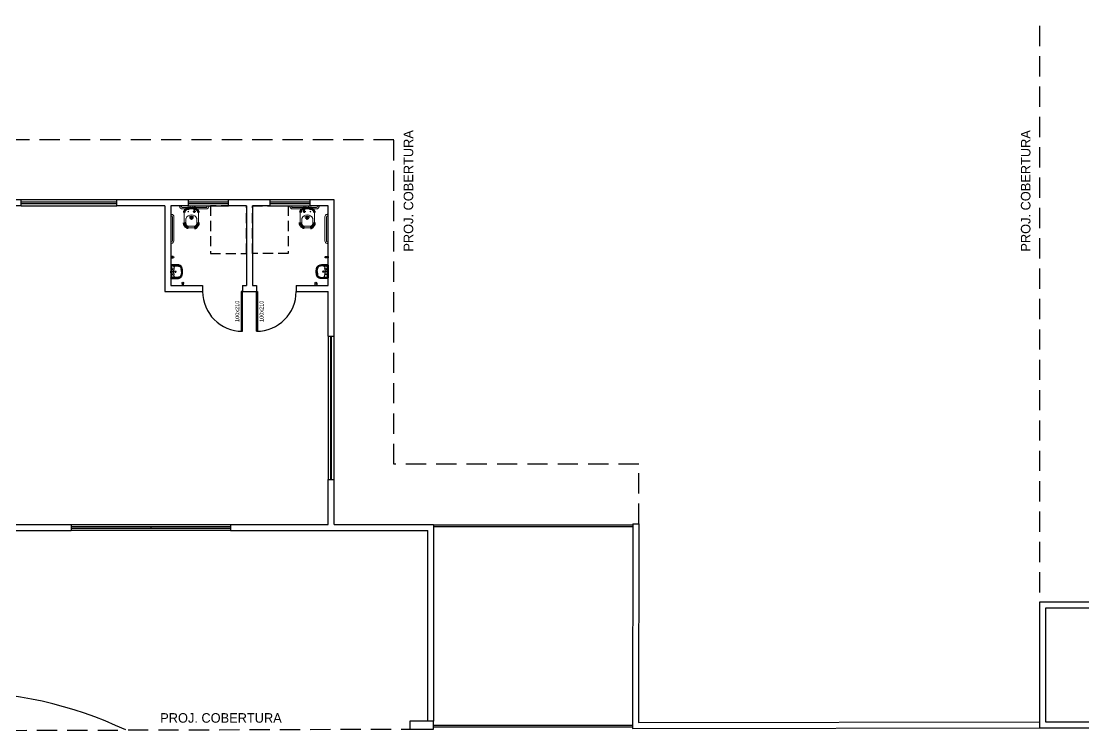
# Model space of a CAD drawing. Header units: centimetres. Extents: x 45464 to 685867, y 12828 to 16690.
# Drawn here: x 674030 to 676697, y 13702 to 15486 of the extents above; entities that cross this region are included whole.
import ezdxf
from ezdxf.enums import TextEntityAlignment as Align

# ---------------------------------------------------------------- set-up
doc = ezdxf.new("R2010")
doc.units = ezdxf.units.CM
doc.header["$LTSCALE"] = 4
doc.linetypes.add('DASHED2', pattern=[9.525, 6.35, -3.175])
doc.linetypes.add('HIDDENX2', pattern=[19.05, 12.7, -6.35])
for name, color, linetype in [('0.1', 1, 'Continuous'), ('0.2', 2, 'Continuous'), ('0.6', 6, 'Continuous'), ('02-CONT', 2, 'Continuous'), ('08', 8, 'Continuous'), ('C-TEXTO-02', 2, 'Continuous'), ('PDF1_PH - Metal', 253, 'Continuous'), ('PROJEÇÕES', 1, 'DASHED2')]:
    doc.layers.add(name, color=color, linetype=linetype)
doc.styles.add('2mm 1-50', font='arial.ttf', dxfattribs={"height": 0.1})
doc.styles.add('Símbolos', font='ERASLGHT.TTF')

# ---------------------------------------------------------------- blocks, each defined once
blk = doc.blocks.new('1_00e-flat-61-flat-1')
at = {"color": 1}
blk.add_arc((-28.4, 52.3), 100, 270, 0, dxfattribs=at)
at = {"layer": '02-CONT'}
blk.add_lwpolyline([(-28.4, 52.3), (-25.4, 52.3), (-25.4, -47.7), (-28.4, -47.7)], close=True, dxfattribs=at)
blk = doc.blocks.new('1_00e-flat-60-flat-1')
at = {"color": 1}
blk.add_arc((28.4, 52.3), 100, 180, 270, dxfattribs=at)
at = {"layer": '02-CONT'}
blk.add_lwpolyline([(28.4, 52.3), (25.4, 52.3), (25.4, -47.7), (28.4, -47.7)], close=True, dxfattribs=at)
blk = doc.blocks.new('Barra 3-flat-37-flat-1')
at = {"layer": 'PDF1_PH - Metal', "lineweight": 9}
for points in [[(-25386.6, 19064.8), (-25386.6, 19071.5), (-25385.8, 19071.5), (-25385.8, 19064.8)], [(-25386.6, 18995.8), (-25386.6, 19002.6), (-25385.8, 19002.6), (-25385.8, 18995.8)]]:
    blk.add_lwpolyline(points, close=True, dxfattribs=at)
for points in [[(-25384.5, 19070.3), (-25385.8, 19070.3)], [(-25384.5, 19066), (-25385.8, 19066)], [(-25382.4, 19003.4), (-25382.4, 19064.4)], [(-25378.6, 19003.4), (-25378.6, 19064.4)], [(-25384.5, 19001.3), (-25385.8, 19001.3)], [(-25384.5, 18997.1), (-25385.8, 18997.1)]]:
    blk.add_lwpolyline(points, dxfattribs=at)
for centre, radius, start, end in [((-25384.7, 19064.1), 6.14, 0.0361, 87.9477), ((-25384.6, 19063.8), 2.26, 14.5016, 88.1815), ((-25385.6, 19004), 6.99, 278.6936, 357.1299), ((-25384.7, 19003.6), 2.27, 273.7735, 356.2236)]:
    blk.add_arc(centre, radius, start, end, dxfattribs=at)
blk = doc.blocks.new('Barra 3-flat-36-flat-1')
at = {"layer": 'PDF1_PH - Metal', "lineweight": 9}
for points in [[(18995.8, 25386.6), (19002.6, 25386.6), (19002.6, 25385.8), (18995.8, 25385.8)], [(19064.8, 25386.6), (19071.5, 25386.6), (19071.5, 25385.8), (19064.8, 25385.8)]]:
    blk.add_lwpolyline(points, close=True, dxfattribs=at)
for points in [[(18997.1, 25384.5), (18997.1, 25385.8)], [(19001.3, 25384.5), (19001.3, 25385.8)], [(19066, 25384.5), (19066, 25385.8)], [(19070.3, 25384.5), (19070.3, 25385.8)], [(19003.4, 25382.4), (19064.4, 25382.4)], [(19003.4, 25378.6), (19064.4, 25378.6)]]:
    blk.add_lwpolyline(points, dxfattribs=at)
for centre, radius, start, end in [((19004, 25385.6), 6.99, 188.6936, 267.1299), ((19003.6, 25384.7), 2.27, 183.7735, 266.2236), ((19064.1, 25384.7), 6.14, 270.0361, 357.9477), ((19063.8, 25384.6), 2.26, 284.5016, 358.1815)]:
    blk.add_arc(centre, radius, start, end, dxfattribs=at)
blk = doc.blocks.new('bacia sanit-flat-29-flat-1')
at = {"layer": 'PDF1_PH - Metal', "lineweight": 9}
for points in [[(-24435.7, -16643.3), (-24435.7, -16638.2)], [(-24428.9, -16643.3), (-24428.9, -16638.2)], [(-24450.5, -16655.1), (-24450.5, -16680.1)], [(-24425.3, -16643.3), (-24425.6, -16643.3), (-24439.1, -16643.3), (-24439.9, -16643.3)], [(-24426.8, -16644.5), (-24426.8, -16644.5), (-24426.8, -16645), (-24426.8, -16645.4), (-24426.8, -16645.8), (-24432.3, -16645.8), (-24437.8, -16645.8), (-24437.8, -16645.4), (-24437.8, -16645), (-24437.8, -16644.5)], [(-24437.4, -16644.1), (-24437, -16644.1), (-24436.6, -16644.1), (-24428.1, -16644.1), (-24427.7, -16644.1), (-24427.2, -16644.1)], [(-24429.8, -16665.7), (-24429.8, -16665.3), (-24429.8, -16664.8), (-24430.2, -16664.8), (-24430.6, -16664.8), (-24431.1, -16664.8), (-24431.5, -16664.8), (-24431.9, -16664.8), (-24432.3, -16664.8), (-24432.7, -16664.8), (-24433.2, -16664.8), (-24433.6, -16664.8), (-24434, -16664.8), (-24434.4, -16664.8), (-24434.9, -16664.8), (-24434.9, -16665.3), (-24434.9, -16665.3)], [(-24414.1, -16680.1), (-24414.1, -16655.1)], [(-24445.9, -16670.3), (-24445.9, -16670.8), (-24445.9, -16671.2), (-24445.9, -16671.6), (-24445.9, -16672), (-24445.9, -16680.5), (-24445.9, -16680.9), (-24445.9, -16681.3), (-24445.9, -16681.8), (-24445.9, -16682.2), (-24445.9, -16682.6)], [(-24442.5, -16693.7), (-24442.5, -16688.6)], [(-24440.4, -16689.4), (-24440.4, -16693.6), (-24440.4, -16694)], [(-24440.4, -16689.4), (-24439.9, -16689.4), (-24439.5, -16689.4), (-24439.1, -16689.4), (-24438.7, -16689.4), (-24438.2, -16689.4), (-24437.8, -16689.4), (-24437.4, -16689.4), (-24437, -16689.4), (-24436.6, -16689.4), (-24436.1, -16689.4), (-24435.7, -16689.4)], [(-24435.7, -16689.4), (-24435.3, -16689.4), (-24434.9, -16689.4), (-24434.4, -16689.4), (-24434, -16689.4), (-24433.6, -16689.4), (-24433.2, -16689.4), (-24432.7, -16689.4), (-24432.3, -16689.4), (-24431.9, -16689.4), (-24431.5, -16689.4), (-24431.1, -16689.4), (-24430.6, -16689.4), (-24430.2, -16689.4), (-24429.4, -16689.4)], [(-24429.4, -16689.4), (-24428.9, -16689.4), (-24428.5, -16689.4), (-24428.1, -16689.4), (-24427.7, -16689.4), (-24427.2, -16689.4), (-24426.8, -16689.4), (-24426.4, -16689.4), (-24426, -16689.4), (-24425.6, -16689.4), (-24425.1, -16689.4), (-24424.7, -16689.4), (-24424.3, -16689.4)], [(-24424.3, -16689.4), (-24424.3, -16693.6), (-24424.3, -16694)], [(-24424.3, -16689.4), (-24424.3, -16693.6), (-24424.3, -16694)], [(-24422.2, -16693.7), (-24422.2, -16688.6)], [(-24418.8, -16682.6), (-24418.8, -16682.2), (-24418.8, -16681.8), (-24418.8, -16681.3), (-24418.8, -16680.5), (-24418.8, -16672), (-24418.8, -16671.6), (-24418.8, -16671.2), (-24418.8, -16670.8), (-24418.8, -16670.3)], [(-24440.4, -16694), (-24439.9, -16694), (-24439.5, -16694), (-24439.1, -16694), (-24438.7, -16694), (-24438.2, -16694), (-24437.8, -16694), (-24437.4, -16694), (-24437, -16694), (-24436.6, -16694), (-24436.1, -16694), (-24435.7, -16694), (-24435.3, -16694), (-24434.9, -16694), (-24434.4, -16694), (-24434, -16694), (-24433.6, -16694), (-24433.2, -16694), (-24432.7, -16694), (-24432.3, -16694), (-24431.9, -16694), (-24431.5, -16694), (-24431.1, -16694), (-24430.6, -16694), (-24430.2, -16694), (-24429.8, -16694), (-24429.4, -16694), (-24428.9, -16694), (-24428.5, -16694), (-24428.1, -16694), (-24427.7, -16694), (-24427.2, -16694), (-24426.8, -16694), (-24426.4, -16694), (-24426, -16694), (-24425.6, -16694), (-24425.1, -16694), (-24424.7, -16694), (-24424.3, -16694)]]:
    blk.add_lwpolyline(points, dxfattribs=at)
at = {"layer": 'PDF1_PH - Metal', "lineweight": 211}
for points in [[(-24440.4, -16694, -0.086524), (-24443.1, -16693.5, -0.264906), (-24450.5, -16680.1)], [(-24424.3, -16694, 0.086524), (-24421.5, -16693.5, 0.264906), (-24414.1, -16680.1)]]:
    blk.add_lwpolyline(points, format="xyb", dxfattribs=at)
blk.add_lwpolyline([(-24432.3, -16670.3), (-24432.3, -16670.3), (-24432.3, -16670.3)], dxfattribs=at)
at = {"layer": 'PDF1_PH - Metal', "lineweight": 9}
blk.add_circle((-24440.2, -16652.8), 0.635, dxfattribs=at)
at = {"layer": 'PDF1_PH - Metal', "lineweight": 211}
blk.add_circle((-24424.9, -16652.8), 0.635, dxfattribs=at)
for centre, radius, start, end in [((-24441.7, -16655.4), 8.83, 112.1944, 179.6783), ((-24436.5, -16672), 26.2, 92.9027, 108.9861), ((-24439.1, -16646.3), 3.16, 105.3968, 181.8339), ((-25678.1, -16666.6), 1243.2, 359.9347, 0.0653), ((-23393.8, -16666.6), 1036, 179.9217, 180.0783), ((-24429, -16673.4), 27.6, 71.1987, 85.573), ((-24425.4, -16646.3), 3.02, 355.7407, 92.7074), ((-24424.4, -16656.6), 10.3, 8.1951, 65.373), ((-24432.3, -16667.8), 2.55, 185.8679, 354.1321)]:
    blk.add_arc(centre, radius, start, end, dxfattribs=at)
at = {"layer": 'PDF1_PH - Metal', "lineweight": 9}
for centre, radius, start, end in [((-24432.3, -16675.5), 14.5, 20.9822, 159.0178), ((-24437.4, -16644.5), 0.423, 90, 180), ((-24427.2, -16644.5), 0.423, 360, 90), ((-24439, -16682.7), 6.82, 179.3561, 258.828), ((-24425.6, -16682.7), 6.82, 281.172, 0.6439)]:
    blk.add_arc(centre, radius, start, end, dxfattribs=at)
blk = doc.blocks.new('L.51_P-flat-31-flat-1')
at = {"layer": '08'}
for p, q in [((0, 16), (0, 15.9)), ((0, 15.9), (0, -15.9)), ((0.6, 16.6), (0.6, 16.6)), ((0.7, 16.6), (0.6, 16.6)), ((1.8, 10.3), (1.8, 10.3)), ((2.3, 16.8), (2.3, 16.8)), ((6.1, 14.4), (4.1, 14.3)), ((6.1, 14.4), (4.1, 14.3)), ((6.1, 14.4), (6.1, 14.4)), ((8.9, 12.1), (8.2, 9)), ((11, 14.6), (10.2, 14.6)), ((11.9, 14.6), (12.2, 14.6)), ((16.6, 17.2), (16.6, 17.2)), ((21.1, 13.8), (21.1, 13.8)), ((0, -16), (0, -15.9)), ((0.6, -16.6), (0.6, -16.6)), ((0.6, -16.6), (0.7, -16.6)), ((0.8, 0), (0.8, 0)), ((1.8, -10.3), (1.8, -10.3)), ((2.3, -16.8), (2.3, -16.8)), ((6.1, -14.4), (4.1, -14.3)), ((6.1, -14.4), (4.1, -14.3)), ((6.1, -14.4), (6.1, -14.4)), ((8.9, -12.1), (8.2, -9)), ((11, -14.6), (10.2, -14.6)), ((11.9, -14.6), (12.2, -14.6)), ((16.6, -17.2), (16.6, -17.2)), ((21.1, -13.8), (21.1, -13.8))]:
    blk.add_line(p, q, dxfattribs=at)
for points in [[(0.6, 16.6), (0.6, 16.6, 0.380301), (0, 16)], [(2.3, 16.8), (2.3, 16.8, 0.007612), (0.7, 16.6)], [(2.3, 12.9), (2.3, 12.9, 0.047394), (0.8, 2.2)], [(0.8, 0), (0.8, 0, -0.05776), (2.3, 12.9)], [(0.8, 2.2), (0.8, 2.2, 0.010006), (0.8, 0)], [(0.8, 0), (0.8, 0, 0.05776), (2.3, -12.9)], [(2.3, 16.8, -0.006011), (4.1, 16.9, -0.005348), (6.8, 17.1, -0.004521), (12.1, 17.2, -0.006524), (14.4, 17.3, -0.013546), (16.6, 17.2)], [(16.6, 17.2, 0.014577), (14.4, 17.3, 0.005049), (13, 17.3, 0.003057), (11.2, 17.2, 0.003579), (6.6, 17.1, 0.005839), (3.9, 16.9, 0.006773), (2.3, 16.8)], [(4.1, 14.3), (4.1, 14.3, 0.334834), (2.3, 12.9)], [(2.3, 12.9), (2.3, 12.9, -0.332966), (4.1, 14.3)], [(2.3, 12.9), (2.3, 12.9, -0.000374), (2.3, 12.9)], [(4.1, 14.3), (4.1, 14.3, 0.000631), (4.1, 14.3)], [(11, 14.6, -0.005207), (9.8, 14.6, 0.005375), (9.2, 14.6, 0.00664), (8.6, 14.6, 0.004375), (7.9, 14.6, 0.001156), (6.7, 14.5, -0.003092), (6.1, 14.4)], [(6.1, 14.4, 0.002091), (6.5, 14.5, 0.001464), (7.6, 14.5, -0.004115), (8.4, 14.6, -0.007251), (9.2, 14.6)], [(7.3, 2.9, 0.012649), (7.2, 0.9, 0.007226), (7.2, 0)], [(7.3, -2.9, -0.012649), (7.2, -0.9, -0.007226), (7.2, 0)], [(8.9, 12.1), (8.9, 12.1, -0.307483), (11.5, 14.5)], [(9.2, 14.6, -0.00474), (9.5, 14.6, -0.002257), (9.8, 14.6, 0.000797), (10.2, 14.6)], [(10.5, 0), (10.5, 0, -0.124906), (10.7, 0.7)], [(10.7, 0.8), (10.7, 0.8, -0.2534), (11.9, 1.4)], [(11.6, 14.6), (11.6, 14.6, 0.000884), (11, 14.6)], [(11.6, 14.6, -0.048484), (11.6, 14.6, -0.048279), (11.6, 14.6, -0.084885), (11.6, 14.6, -0.141909), (11.6, 14.5, -0.057696), (11.6, 14.5, -0.043541), (11.6, 14.5, -0.040045), (11.6, 14.5, -0.034229), (11.6, 14.5, -0.023292), (11.6, 14.5, -0.016532), (11.6, 14.5, -0.014864), (11.5, 14.5, -0.018599), (11.5, 14.5, -0.010502), (11.5, 14.5)], [(11.5, 14.5, -0.031436), (11.5, 14.6, -0.037384), (11.5, 14.6, -0.040471), (11.5, 14.6, -0.050709), (11.5, 14.6, -0.178998), (11.5, 14.6, -0.053532), (11.5, 14.6, -0.043329), (11.5, 14.6, -0.036196), (11.5, 14.6, -0.039167), (11.5, 14.6, 0.07472), (11.5, 14.6, -0.042333), (11.5, 14.6)], [(11.5, 14.6, -0.034945), (11.5, 14.6, -0.02698), (11.5, 14.6, -0.021593), (11.5, 14.6, -0.016954), (11.5, 14.6, -0.017111), (11.5, 14.6, -0.016189), (11.5, 14.6, -0.01233), (11.6, 14.6, -0.012048), (11.6, 14.6)], [(11.5, 14.5, -0.009681), (11.5, 14.5, -0.009978), (11.5, 14.5, -0.026851), (11.5, 14.5, -0.027297), (11.5, 14.5, -0.027498), (11.5, 14.5, -0.032168), (11.5, 14.5, -0.049163), (11.5, 14.5, -0.186923), (11.5, 14.5, -0.107041), (11.5, 14.5, -0.038487), (11.5, 14.5, -0.012498), (11.5, 14.5, 0.025241), (11.5, 14.5, 0.046032), (11.5, 14.5)], [(11.7, 14.6), (11.7, 14.6, -0.021484), (11.6, 14.6)], [(11.6, 14.6, -0.032299), (11.6, 14.6, -0.039418), (11.6, 14.6, -0.046129), (11.6, 14.6, -0.058765), (11.6, 14.6, -0.15242), (11.6, 14.6, -0.058959), (11.6, 14.6, -0.046419), (11.6, 14.6, 0.005047), (11.6, 14.6, 0.034816), (11.6, 14.6, 0.004251), (11.6, 14.6, -0.041022), (11.6, 14.6)], [(11.6, 14.6, -0.041118), (11.6, 14.6, -0.033041), (11.6, 14.6, -0.026349), (11.6, 14.6, -0.020575), (11.6, 14.6, -0.016329), (11.6, 14.6, -0.013256), (11.6, 14.6, -0.016526), (11.6, 14.6, -0.01256), (11.6, 14.6, -0.007787), (11.7, 14.6)], [(12.1, 1.4), (12.1, 1.4, -0.381509), (13.4, 0)], [(12.1, -1.4), (12.1, -1.4, 0.381509), (13.4, 0)], [(12.2, 14.6, -0.002269), (13.8, 14.7, -0.004998), (15, 14.6, -0.007991), (16.2, 14.6, -0.025422), (18.6, 14.4)], [(19.8, 16.8, 0.02367), (17.6, 17.1, 0.009145), (16.6, 17.2)], [(18.6, 14.4, -0.020568), (20, 14.1, -0.019806), (21.1, 13.8)], [(29.5, 4, 0.007611), (29.3, 5.6, 0.01342), (29.1, 7.2, 0.036993), (28.4, 9.9, 0.053243), (27.3, 12.2, 0.127567), (24.2, 15.2, 0.05263), (21.9, 16.3, 0.024865), (20.3, 16.7, 0.007061), (19.8, 16.8)], [(21.1, 13.8, -0.030827), (22.2, 13.4, -0.09604), (24.4, 11.8, -0.063195), (25.3, 10.4, -0.034611), (25.9, 9.3, -0.022848), (26.2, 8.3)], [(26.9, 4.1, 0.00807), (26.7, 5.4, 0.011919), (26.5, 6.7, 0.013199), (26.3, 7.8, 0.008071), (26.2, 8.3)], [(27, 3.2), (27, 3.2, 0.005718), (26.9, 4.1)], [(27.1, 0), (27.1, 0, 0.019657), (27, 3.2)], [(27.1, 0), (27.1, 0, -0.019657), (27, -3.2)], [(29.7, 0), (29.7, 0, 0.024234), (29.5, 4)], [(0, -16), (0, -16, 0.380329), (0.6, -16.6)], [(0.7, -16.6), (0.7, -16.6, 0.007418), (2.3, -16.8)], [(0.8, -2.2), (0.8, -2.2, -0.010006), (0.8, 0)], [(2.3, -12.9), (2.3, -12.9, -0.047394), (0.8, -2.2)], [(4.1, -14.3), (4.1, -14.3, -0.334834), (2.3, -12.9)], [(2.3, -12.9), (2.3, -12.9, 0.000374), (2.3, -12.9)], [(2.3, -12.9), (2.3, -12.9, 0.332962), (4.1, -14.3)], [(2.3, -16.8, 0.006011), (4.1, -16.9, 0.005348), (6.8, -17.1, 0.004521), (12.1, -17.2, 0.006524), (14.4, -17.3, 0.013546), (16.6, -17.2)], [(2.3, -16.8, 0.00678), (3.9, -16.9, 0.004564), (5.7, -17, 0.002524), (7.5, -17.1, 0.004352), (12.1, -17.2, 0.006501), (14.4, -17.3, 0.013543), (16.6, -17.2)], [(4.1, -14.3), (4.1, -14.3, -0.000631), (4.1, -14.3)], [(11, -14.6, 0.005207), (9.8, -14.6, -0.005375), (9.2, -14.6, -0.00664), (8.6, -14.6, -0.004375), (7.9, -14.6, -0.001156), (6.7, -14.5, 0.003092), (6.1, -14.4)], [(6.1, -14.4, -0.002091), (6.5, -14.5, -0.001464), (7.6, -14.5, 0.004115), (8.4, -14.6, 0.007251), (9.2, -14.6)], [(8.9, -12.1), (8.9, -12.1, 0.307483), (11.5, -14.5)], [(9.2, -14.6, 0.00474), (9.5, -14.6, 0.002257), (9.8, -14.6, -0.000797), (10.2, -14.6)], [(10.5, 0), (10.5, 0, 0.124906), (10.7, -0.7)], [(10.7, -0.8), (10.7, -0.8, 0.2534), (11.9, -1.4)], [(11.6, -14.6), (11.6, -14.6, -0.000884), (11, -14.6)], [(11.6, -14.6, 0.048484), (11.6, -14.6, 0.048279), (11.6, -14.6, 0.084885), (11.6, -14.6, 0.141909), (11.6, -14.5, 0.057696), (11.6, -14.5, 0.043541), (11.6, -14.5, 0.040045), (11.6, -14.5, 0.034229), (11.6, -14.5, 0.023292), (11.6, -14.5, 0.016532), (11.6, -14.5, 0.014864), (11.5, -14.5, 0.018599), (11.5, -14.5, 0.010502), (11.5, -14.5)], [(11.7, -14.6), (11.7, -14.6, 0.021484), (11.6, -14.6)], [(11.6, -14.6, 0.041118), (11.6, -14.6, 0.033041), (11.6, -14.6, 0.026349), (11.6, -14.6, 0.020575), (11.6, -14.6, 0.016329), (11.6, -14.6, 0.013256), (11.6, -14.6, 0.016526), (11.6, -14.6, 0.01256), (11.6, -14.6, 0.007787), (11.7, -14.6)], [(11.6, -14.6, 0.032299), (11.6, -14.6, 0.039418), (11.6, -14.6, 0.046129), (11.6, -14.6, 0.058765), (11.6, -14.6, 0.15242), (11.6, -14.6, 0.058959), (11.6, -14.6, 0.046419), (11.6, -14.6, -0.005047), (11.6, -14.6, -0.034816), (11.6, -14.6, -0.004251), (11.6, -14.6, 0.041022), (11.6, -14.6)], [(18.6, -14.4, -0.025995), (16.2, -14.6, -0.0078), (15.4, -14.6, -0.006638), (12.2, -14.6)], [(16.6, -17.2, 0.021184), (18.8, -17, 0.011263), (19.8, -16.8)], [(21.1, -13.8, -0.022641), (19.9, -14.1, -0.018458), (18.6, -14.4)], [(19.8, -16.8, 0.041222), (22.4, -16.1, 0.064156), (24.9, -14.8, 0.11159), (27.5, -11.9, 0.047064), (28.4, -9.9, 0.01722), (28.7, -8.9, 0.01972), (29.1, -7.2, 0.013523), (29.3, -5.6, 0.009069), (29.5, -4)], [(21.1, -13.8, 0.030827), (22.2, -13.4, 0.09604), (24.4, -11.8, 0.063195), (25.3, -10.4, 0.034611), (25.9, -9.3, 0.022848), (26.2, -8.3)], [(26.9, -4.1, -0.00807), (26.7, -5.4, -0.011919), (26.5, -6.7, -0.013199), (26.3, -7.8, -0.008071), (26.2, -8.3)], [(27, -3.2), (27, -3.2, -0.005718), (26.9, -4.1)], [(29.5, -4), (29.5, -4, 0.024376), (29.7, 0)]]:
    blk.add_lwpolyline(points, format="xyb", dxfattribs=at)
at = {"layer": '08', "ltscale": 27.502596}
for centre in [(3.8, 6.4), (3.8, -6.4)]:
    blk.add_circle(centre, 1.22, dxfattribs=at)
at = {"layer": '08'}
for centre, radius, start, end in [((3.9, 0), 1.22, 0, 180), ((3.9, 0), 1.22, 180, 360), ((51.2, -0.7), 44, 167.345, 175.384), ((51.2, 0.7), 44, 184.616, 192.655)]:
    blk.add_arc(centre, radius, start, end, dxfattribs=at)
for centre, major_axis, ratio, start_param, end_param in [((11.9, 0), (0.03, -1.44), 0.991671, -2.157977, -2.111955), ((11.9, 0), (0.06, -1.44), 0.992169, -2.130367, -2.113744), ((11.5, 15.2), (0.347, 0.538), 0.98852, -2.558386, -2.421709), ((11.5, 15.2), (0.424, -0.48), 0.993745, -0.721267, -0.591454), ((12, 11.4), (0.71, -3.15), 0.999971, 2.93072, 3.008068), ((12, 0), (0.13, -1.46), 0.992499, 2.941317, 3.068984), ((11.9, 0), (0.03, 1.44), 0.991671, 2.111955, 2.157977), ((11.9, 0), (0.06, 1.44), 0.992169, 2.113744, 2.130367), ((12, -11.4), (0.71, 3.15), 0.999971, -3.008068, -2.93072), ((12, 0), (0.13, 1.46), 0.992499, -3.068984, -2.941317)]:
    blk.add_ellipse(centre, major_axis=major_axis, ratio=ratio, start_param=start_param, end_param=end_param, dxfattribs=at)
blk = doc.blocks.new('Barra 3-flat-35-flat-1')
at = {"layer": 'PDF1_PH - Metal', "lineweight": 9}
for points in [[(25384.5, 19070.3), (25385.8, 19070.3)], [(25384.5, 19066), (25385.8, 19066)], [(25378.6, 19003.4), (25378.6, 19064.4)], [(25382.4, 19003.4), (25382.4, 19064.4)], [(25384.5, 19001.3), (25385.8, 19001.3)], [(25384.5, 18997.1), (25385.8, 18997.1)]]:
    blk.add_lwpolyline(points, dxfattribs=at)
for points in [[(25386.6, 19064.8), (25386.6, 19071.5), (25385.8, 19071.5), (25385.8, 19064.8)], [(25386.6, 18995.8), (25386.6, 19002.6), (25385.8, 19002.6), (25385.8, 18995.8)]]:
    blk.add_lwpolyline(points, close=True, dxfattribs=at)
for centre, radius, start, end in [((25384.7, 19064.1), 6.14, 92.0523, 179.9639), ((25384.6, 19063.8), 2.26, 91.8185, 165.4984), ((25385.6, 19004), 6.99, 182.8701, 261.3064), ((25384.7, 19003.6), 2.27, 183.7764, 266.2265)]:
    blk.add_arc(centre, radius, start, end, dxfattribs=at)
blk = doc.blocks.new('Barra 3-flat-34-flat-1')
at = {"layer": 'PDF1_PH - Metal', "lineweight": 9}
for points in [[(-19064.8, 25386.6), (-19071.5, 25386.6), (-19071.5, 25385.8), (-19064.8, 25385.8)], [(-18995.8, 25386.6), (-19002.6, 25386.6), (-19002.6, 25385.8), (-18995.8, 25385.8)]]:
    blk.add_lwpolyline(points, close=True, dxfattribs=at)
for points in [[(-19070.3, 25384.5), (-19070.3, 25385.8)], [(-19066, 25384.5), (-19066, 25385.8)], [(-19001.3, 25384.5), (-19001.3, 25385.8)], [(-18997.1, 25384.5), (-18997.1, 25385.8)], [(-19003.4, 25382.4), (-19064.4, 25382.4)], [(-19003.4, 25378.6), (-19064.4, 25378.6)]]:
    blk.add_lwpolyline(points, dxfattribs=at)
for centre, radius, start, end in [((-19064.1, 25384.7), 6.14, 182.0523, 269.9639), ((-19063.8, 25384.6), 2.26, 181.8185, 255.4984), ((-19004, 25385.6), 6.99, 272.8701, 351.3064), ((-19003.6, 25384.7), 2.27, 273.7764, 356.2265)]:
    blk.add_arc(centre, radius, start, end, dxfattribs=at)
blk = doc.blocks.new('bacia sanit-flat-28-flat-1')
at = {"layer": 'PDF1_PH - Metal', "lineweight": 9}
for points in [[(24428.9, -16643.3), (24428.9, -16638.2)], [(24435.7, -16643.3), (24435.7, -16638.2)], [(24414.1, -16680.1), (24414.1, -16655.1)], [(24425.3, -16643.3), (24425.6, -16643.3), (24439.1, -16643.3), (24439.9, -16643.3)], [(24426.8, -16644.5), (24426.8, -16644.5), (24426.8, -16645), (24426.8, -16645.4), (24426.8, -16645.8), (24432.3, -16645.8), (24437.8, -16645.8), (24437.8, -16645.4), (24437.8, -16645), (24437.8, -16644.5)], [(24437.4, -16644.1), (24437, -16644.1), (24436.6, -16644.1), (24428.1, -16644.1), (24427.7, -16644.1), (24427.2, -16644.1)], [(24429.8, -16665.7), (24429.8, -16665.3), (24429.8, -16664.8), (24430.2, -16664.8), (24430.6, -16664.8), (24431.1, -16664.8), (24431.5, -16664.8), (24431.9, -16664.8), (24432.3, -16664.8), (24432.7, -16664.8), (24433.2, -16664.8), (24433.6, -16664.8), (24434, -16664.8), (24434.4, -16664.8), (24434.9, -16664.8), (24434.9, -16665.3), (24434.9, -16665.3)], [(24450.5, -16655.1), (24450.5, -16680.1)], [(24418.8, -16682.6), (24418.8, -16682.2), (24418.8, -16681.8), (24418.8, -16681.3), (24418.8, -16680.5), (24418.8, -16672), (24418.8, -16671.6), (24418.8, -16671.2), (24418.8, -16670.8), (24418.8, -16670.3)], [(24422.2, -16693.7), (24422.2, -16688.6)], [(24424.3, -16689.4), (24424.3, -16693.6), (24424.3, -16694)], [(24429.4, -16689.4), (24428.9, -16689.4), (24428.5, -16689.4), (24428.1, -16689.4), (24427.7, -16689.4), (24427.2, -16689.4), (24426.8, -16689.4), (24426.4, -16689.4), (24426, -16689.4), (24425.6, -16689.4), (24425.1, -16689.4), (24424.7, -16689.4), (24424.3, -16689.4)], [(24424.3, -16689.4), (24424.3, -16693.6), (24424.3, -16694)], [(24435.7, -16689.4), (24435.3, -16689.4), (24434.9, -16689.4), (24434.4, -16689.4), (24434, -16689.4), (24433.6, -16689.4), (24433.2, -16689.4), (24432.7, -16689.4), (24432.3, -16689.4), (24431.9, -16689.4), (24431.5, -16689.4), (24431.1, -16689.4), (24430.6, -16689.4), (24430.2, -16689.4), (24429.4, -16689.4)], [(24440.4, -16689.4), (24439.9, -16689.4), (24439.5, -16689.4), (24439.1, -16689.4), (24438.7, -16689.4), (24438.2, -16689.4), (24437.8, -16689.4), (24437.4, -16689.4), (24437, -16689.4), (24436.6, -16689.4), (24436.1, -16689.4), (24435.7, -16689.4)], [(24440.4, -16689.4), (24440.4, -16693.6), (24440.4, -16694)], [(24442.5, -16693.7), (24442.5, -16688.6)], [(24445.9, -16670.3), (24445.9, -16670.8), (24445.9, -16671.2), (24445.9, -16671.6), (24445.9, -16672), (24445.9, -16680.5), (24445.9, -16680.9), (24445.9, -16681.3), (24445.9, -16681.8), (24445.9, -16682.2), (24445.9, -16682.6)], [(24440.4, -16694), (24439.9, -16694), (24439.5, -16694), (24439.1, -16694), (24438.7, -16694), (24438.2, -16694), (24437.8, -16694), (24437.4, -16694), (24437, -16694), (24436.6, -16694), (24436.1, -16694), (24435.7, -16694), (24435.3, -16694), (24434.9, -16694), (24434.4, -16694), (24434, -16694), (24433.6, -16694), (24433.2, -16694), (24432.7, -16694), (24432.3, -16694), (24431.9, -16694), (24431.5, -16694), (24431.1, -16694), (24430.6, -16694), (24430.2, -16694), (24429.8, -16694), (24429.4, -16694), (24428.9, -16694), (24428.5, -16694), (24428.1, -16694), (24427.7, -16694), (24427.2, -16694), (24426.8, -16694), (24426.4, -16694), (24426, -16694), (24425.6, -16694), (24425.1, -16694), (24424.7, -16694), (24424.3, -16694)]]:
    blk.add_lwpolyline(points, dxfattribs=at)
at = {"layer": 'PDF1_PH - Metal', "lineweight": 211}
for points in [[(24424.3, -16694, -0.086524), (24421.5, -16693.5, -0.264906), (24414.1, -16680.1)], [(24440.4, -16694, 0.086524), (24443.1, -16693.5, 0.264906), (24450.5, -16680.1)]]:
    blk.add_lwpolyline(points, format="xyb", dxfattribs=at)
blk.add_lwpolyline([(24432.3, -16670.3), (24432.3, -16670.3), (24432.3, -16670.3)], dxfattribs=at)
blk.add_circle((24424.9, -16652.8), 0.635, dxfattribs=at)
at = {"layer": 'PDF1_PH - Metal', "lineweight": 9}
blk.add_circle((24440.2, -16652.8), 0.635, dxfattribs=at)
at = {"layer": 'PDF1_PH - Metal', "lineweight": 211}
for centre, radius, start, end in [((24424.4, -16656.6), 10.3, 114.627, 171.8049), ((24429, -16673.4), 27.6, 94.427, 108.8013), ((24425.4, -16646.3), 3.02, 87.2926, 184.2593), ((23393.8, -16666.6), 1036, 359.9217, 0.0783), ((25678.1, -16666.6), 1243.2, 179.9347, 180.0653), ((24436.5, -16672), 26.2, 71.0139, 87.0973), ((24439.1, -16646.3), 3.16, 358.1661, 74.6032), ((24441.7, -16655.4), 8.83, 0.3217, 67.8056), ((24432.3, -16667.8), 2.55, 185.8679, 354.1321)]:
    blk.add_arc(centre, radius, start, end, dxfattribs=at)
at = {"layer": 'PDF1_PH - Metal', "lineweight": 9}
for centre, radius, start, end in [((24432.3, -16675.5), 14.5, 20.9822, 159.0178), ((24427.2, -16644.5), 0.423, 90, 180), ((24437.4, -16644.5), 0.423, 360, 90), ((24425.6, -16682.7), 6.82, 179.3561, 258.828), ((24439, -16682.7), 6.82, 281.172, 0.6439)]:
    blk.add_arc(centre, radius, start, end, dxfattribs=at)
blk = doc.blocks.new('L.51_P-flat-30-flat-1')
at = {"layer": '08'}
for p, q in [((-21.1, 13.8), (-21.1, 13.8)), ((-16.6, 17.2), (-16.6, 17.2)), ((-11.9, 14.6), (-12.2, 14.6)), ((-11, 14.6), (-10.2, 14.6)), ((-8.9, 12.1), (-8.2, 9)), ((-6.1, 14.4), (-4.1, 14.3)), ((-6.1, 14.4), (-4.1, 14.3)), ((-6.1, 14.4), (-6.1, 14.4)), ((-2.3, 16.8), (-2.3, 16.8)), ((-1.8, 10.3), (-1.8, 10.3)), ((-0.7, 16.6), (-0.6, 16.6)), ((-0.6, 16.6), (-0.6, 16.6)), ((0, 16), (0, 15.9)), ((0, 15.9), (0, -15.9)), ((-21.1, -13.8), (-21.1, -13.8)), ((-16.6, -17.2), (-16.6, -17.2)), ((-11.9, -14.6), (-12.2, -14.6)), ((-11, -14.6), (-10.2, -14.6)), ((-8.9, -12.1), (-8.2, -9)), ((-6.1, -14.4), (-4.1, -14.3)), ((-6.1, -14.4), (-4.1, -14.3)), ((-6.1, -14.4), (-6.1, -14.4)), ((-2.3, -16.8), (-2.3, -16.8)), ((-1.8, -10.3), (-1.8, -10.3)), ((-0.8, 0), (-0.8, 0)), ((-0.6, -16.6), (-0.7, -16.6)), ((-0.6, -16.6), (-0.6, -16.6)), ((0, -16), (0, -15.9))]:
    blk.add_line(p, q, dxfattribs=at)
for points in [[(-29.7, 0), (-29.7, 0, -0.024234), (-29.5, 4)], [(-29.5, 4, -0.007611), (-29.3, 5.6, -0.01342), (-29.1, 7.2, -0.036993), (-28.4, 9.9, -0.053243), (-27.3, 12.2, -0.127567), (-24.2, 15.2, -0.05263), (-21.9, 16.3, -0.024865), (-20.3, 16.7, -0.007061), (-19.8, 16.8)], [(-27.1, 0), (-27.1, 0, -0.019657), (-27, 3.2)], [(-27.1, 0), (-27.1, 0, 0.019657), (-27, -3.2)], [(-27, 3.2), (-27, 3.2, -0.005718), (-26.9, 4.1)], [(-26.9, 4.1, -0.00807), (-26.7, 5.4, -0.011919), (-26.5, 6.7, -0.013199), (-26.3, 7.8, -0.008071), (-26.2, 8.3)], [(-21.1, 13.8, 0.030827), (-22.2, 13.4, 0.09604), (-24.4, 11.8, 0.063195), (-25.3, 10.4, 0.034611), (-25.9, 9.3, 0.022848), (-26.2, 8.3)], [(-18.6, 14.4, 0.020568), (-20, 14.1, 0.019806), (-21.1, 13.8)], [(-19.8, 16.8, -0.02367), (-17.6, 17.1, -0.009145), (-16.6, 17.2)], [(-12.2, 14.6, 0.002269), (-13.8, 14.7, 0.004998), (-15, 14.6, 0.007991), (-16.2, 14.6, 0.025422), (-18.6, 14.4)], [(-2.3, 16.8, 0.006011), (-4.1, 16.9, 0.005348), (-6.8, 17.1, 0.004521), (-12.1, 17.2, 0.006524), (-14.4, 17.3, 0.013546), (-16.6, 17.2)], [(-16.6, 17.2, -0.014577), (-14.4, 17.3, -0.005049), (-13, 17.3, -0.003057), (-11.2, 17.2, -0.003579), (-6.6, 17.1, -0.005839), (-3.9, 16.9, -0.006773), (-2.3, 16.8)], [(-12.1, 1.4), (-12.1, 1.4, 0.381509), (-13.4, 0)], [(-12.1, -1.4), (-12.1, -1.4, -0.381509), (-13.4, 0)], [(-10.7, 0.8), (-10.7, 0.8, 0.2534), (-11.9, 1.4)], [(-11.7, 14.6), (-11.7, 14.6, 0.021484), (-11.6, 14.6)], [(-11.6, 14.6, 0.041118), (-11.6, 14.6, 0.033041), (-11.6, 14.6, 0.026349), (-11.6, 14.6, 0.020575), (-11.6, 14.6, 0.016329), (-11.6, 14.6, 0.013256), (-11.6, 14.6, 0.016526), (-11.6, 14.6, 0.01256), (-11.6, 14.6, 0.007787), (-11.7, 14.6)], [(-11.6, 14.6), (-11.6, 14.6, -0.000884), (-11, 14.6)], [(-11.6, 14.6, 0.048484), (-11.6, 14.6, 0.048279), (-11.6, 14.6, 0.084885), (-11.6, 14.6, 0.141909), (-11.6, 14.5, 0.057696), (-11.6, 14.5, 0.043541), (-11.6, 14.5, 0.040045), (-11.6, 14.5, 0.034229), (-11.6, 14.5, 0.023292), (-11.6, 14.5, 0.016532), (-11.6, 14.5, 0.014864), (-11.5, 14.5, 0.018599), (-11.5, 14.5, 0.010502), (-11.5, 14.5)], [(-11.6, 14.6, 0.032299), (-11.6, 14.6, 0.039418), (-11.6, 14.6, 0.046129), (-11.6, 14.6, 0.058765), (-11.6, 14.6, 0.15242), (-11.6, 14.6, 0.058959), (-11.6, 14.6, 0.046419), (-11.6, 14.6, -0.005047), (-11.6, 14.6, -0.034816), (-11.6, 14.6, -0.004251), (-11.6, 14.6, 0.041022), (-11.6, 14.6)], [(-11.5, 14.6, 0.034945), (-11.5, 14.6, 0.02698), (-11.5, 14.6, 0.021593), (-11.5, 14.6, 0.016954), (-11.5, 14.6, 0.017111), (-11.5, 14.6, 0.016189), (-11.5, 14.6, 0.01233), (-11.6, 14.6, 0.012048), (-11.6, 14.6)], [(-11.5, 14.5, 0.031436), (-11.5, 14.6, 0.037384), (-11.5, 14.6, 0.040471), (-11.5, 14.6, 0.050709), (-11.5, 14.6, 0.178998), (-11.5, 14.6, 0.053532), (-11.5, 14.6, 0.043329), (-11.5, 14.6, 0.036196), (-11.5, 14.6, 0.039167), (-11.5, 14.6, -0.07472), (-11.5, 14.6, 0.042333), (-11.5, 14.6)], [(-8.9, 12.1), (-8.9, 12.1, 0.307483), (-11.5, 14.5)], [(-11.5, 14.5, 0.009681), (-11.5, 14.5, 0.009978), (-11.5, 14.5, 0.026851), (-11.5, 14.5, 0.027297), (-11.5, 14.5, 0.027498), (-11.5, 14.5, 0.032168), (-11.5, 14.5, 0.049163), (-11.5, 14.5, 0.186923), (-11.5, 14.5, 0.107041), (-11.5, 14.5, 0.038487), (-11.5, 14.5, 0.012498), (-11.5, 14.5, -0.025241), (-11.5, 14.5, -0.046032), (-11.5, 14.5)], [(-11, 14.6, 0.005207), (-9.8, 14.6, -0.005375), (-9.2, 14.6, -0.00664), (-8.6, 14.6, -0.004375), (-7.9, 14.6, -0.001156), (-6.7, 14.5, 0.003092), (-6.1, 14.4)], [(-10.5, 0), (-10.5, 0, 0.124906), (-10.7, 0.7)], [(-9.2, 14.6, 0.00474), (-9.5, 14.6, 0.002257), (-9.8, 14.6, -0.000797), (-10.2, 14.6)], [(-6.1, 14.4, -0.002091), (-6.5, 14.5, -0.001464), (-7.6, 14.5, 0.004115), (-8.4, 14.6, 0.007251), (-9.2, 14.6)], [(-7.3, 2.9, -0.012649), (-7.2, 0.9, -0.007226), (-7.2, 0)], [(-7.3, -2.9, 0.012649), (-7.2, -0.9, 0.007226), (-7.2, 0)], [(-4.1, 14.3), (-4.1, 14.3, -0.334834), (-2.3, 12.9)], [(-4.1, 14.3), (-4.1, 14.3, -0.000631), (-4.1, 14.3)], [(-2.3, 12.9), (-2.3, 12.9, 0.332966), (-4.1, 14.3)], [(-2.3, 16.8), (-2.3, 16.8, -0.007612), (-0.7, 16.6)], [(-2.3, 12.9), (-2.3, 12.9, -0.047394), (-0.8, 2.2)], [(-2.3, 12.9), (-2.3, 12.9, 0.000374), (-2.3, 12.9)], [(-0.8, 0), (-0.8, 0, 0.05776), (-2.3, 12.9)], [(-0.8, 0), (-0.8, 0, -0.05776), (-2.3, -12.9)], [(-0.8, 2.2), (-0.8, 2.2, -0.010006), (-0.8, 0)], [(-0.6, 16.6), (-0.6, 16.6, -0.380301), (0, 16)], [(-29.5, -4), (-29.5, -4, -0.024376), (-29.7, 0)], [(-19.8, -16.8, -0.041222), (-22.4, -16.1, -0.064156), (-24.9, -14.8, -0.11159), (-27.5, -11.9, -0.047064), (-28.4, -9.9, -0.01722), (-28.7, -8.9, -0.01972), (-29.1, -7.2, -0.013523), (-29.3, -5.6, -0.009069), (-29.5, -4)], [(-27, -3.2), (-27, -3.2, 0.005718), (-26.9, -4.1)], [(-26.9, -4.1, 0.00807), (-26.7, -5.4, 0.011919), (-26.5, -6.7, 0.013199), (-26.3, -7.8, 0.008071), (-26.2, -8.3)], [(-21.1, -13.8, -0.030827), (-22.2, -13.4, -0.09604), (-24.4, -11.8, -0.063195), (-25.3, -10.4, -0.034611), (-25.9, -9.3, -0.022848), (-26.2, -8.3)], [(-21.1, -13.8, 0.022641), (-19.9, -14.1, 0.018458), (-18.6, -14.4)], [(-16.6, -17.2, -0.021184), (-18.8, -17, -0.011263), (-19.8, -16.8)], [(-18.6, -14.4, 0.025995), (-16.2, -14.6, 0.0078), (-15.4, -14.6, 0.006638), (-12.2, -14.6)], [(-2.3, -16.8, -0.006011), (-4.1, -16.9, -0.005348), (-6.8, -17.1, -0.004521), (-12.1, -17.2, -0.006524), (-14.4, -17.3, -0.013546), (-16.6, -17.2)], [(-2.3, -16.8, -0.00678), (-3.9, -16.9, -0.004564), (-5.7, -17, -0.002524), (-7.5, -17.1, -0.004352), (-12.1, -17.2, -0.006501), (-14.4, -17.3, -0.013543), (-16.6, -17.2)], [(-10.7, -0.8), (-10.7, -0.8, -0.2534), (-11.9, -1.4)], [(-11.7, -14.6), (-11.7, -14.6, -0.021484), (-11.6, -14.6)], [(-11.6, -14.6, -0.041118), (-11.6, -14.6, -0.033041), (-11.6, -14.6, -0.026349), (-11.6, -14.6, -0.020575), (-11.6, -14.6, -0.016329), (-11.6, -14.6, -0.013256), (-11.6, -14.6, -0.016526), (-11.6, -14.6, -0.01256), (-11.6, -14.6, -0.007787), (-11.7, -14.6)], [(-11.6, -14.6, -0.048484), (-11.6, -14.6, -0.048279), (-11.6, -14.6, -0.084885), (-11.6, -14.6, -0.141909), (-11.6, -14.5, -0.057696), (-11.6, -14.5, -0.043541), (-11.6, -14.5, -0.040045), (-11.6, -14.5, -0.034229), (-11.6, -14.5, -0.023292), (-11.6, -14.5, -0.016532), (-11.6, -14.5, -0.014864), (-11.5, -14.5, -0.018599), (-11.5, -14.5, -0.010502), (-11.5, -14.5)], [(-11.6, -14.6), (-11.6, -14.6, 0.000884), (-11, -14.6)], [(-11.6, -14.6, -0.032299), (-11.6, -14.6, -0.039418), (-11.6, -14.6, -0.046129), (-11.6, -14.6, -0.058765), (-11.6, -14.6, -0.15242), (-11.6, -14.6, -0.058959), (-11.6, -14.6, -0.046419), (-11.6, -14.6, 0.005047), (-11.6, -14.6, 0.034816), (-11.6, -14.6, 0.004251), (-11.6, -14.6, -0.041022), (-11.6, -14.6)], [(-8.9, -12.1), (-8.9, -12.1, -0.307483), (-11.5, -14.5)], [(-11, -14.6, -0.005207), (-9.8, -14.6, 0.005375), (-9.2, -14.6, 0.00664), (-8.6, -14.6, 0.004375), (-7.9, -14.6, 0.001156), (-6.7, -14.5, -0.003092), (-6.1, -14.4)], [(-10.5, 0), (-10.5, 0, -0.124906), (-10.7, -0.7)], [(-9.2, -14.6, -0.00474), (-9.5, -14.6, -0.002257), (-9.8, -14.6, 0.000797), (-10.2, -14.6)], [(-6.1, -14.4, 0.002091), (-6.5, -14.5, 0.001464), (-7.6, -14.5, -0.004115), (-8.4, -14.6, -0.007251), (-9.2, -14.6)], [(-4.1, -14.3), (-4.1, -14.3, 0.334834), (-2.3, -12.9)], [(-2.3, -12.9), (-2.3, -12.9, -0.332962), (-4.1, -14.3)], [(-4.1, -14.3), (-4.1, -14.3, 0.000631), (-4.1, -14.3)], [(-2.3, -12.9), (-2.3, -12.9, 0.047394), (-0.8, -2.2)], [(-2.3, -12.9), (-2.3, -12.9, -0.000374), (-2.3, -12.9)], [(-0.7, -16.6), (-0.7, -16.6, -0.007418), (-2.3, -16.8)], [(-0.8, -2.2), (-0.8, -2.2, 0.010006), (-0.8, 0)], [(0, -16), (0, -16, -0.380329), (-0.6, -16.6)]]:
    blk.add_lwpolyline(points, format="xyb", dxfattribs=at)
at = {"layer": '08', "ltscale": 27.502596}
for centre in [(-3.8, 6.4), (-3.8, -6.4)]:
    blk.add_circle(centre, 1.22, dxfattribs=at)
at = {"layer": '08'}
for centre, radius, start, end in [((-51.2, -0.7), 44, 4.616, 12.655), ((-3.9, 0), 1.22, 360, 180), ((-3.9, 0), 1.22, 180, 0), ((-51.2, 0.7), 44, 347.345, 355.384)]:
    blk.add_arc(centre, radius, start, end, dxfattribs=at)
for centre, major_axis, ratio, start_param, end_param in [((-12, 0), (0.13, 1.46), 0.992499, 0.072609, 0.200275), ((-12, 11.4), (0.71, 3.15), 0.999971, 0.133525, 0.210872), ((-11.5, 15.2), (0.347, -0.538), 0.98852, 5.563301, 5.699979), ((-11.5, 15.2), (0.424, 0.48), 0.993745, 3.733046, 3.862859), ((-11.9, 0), (0.03, 1.44), 0.991671, 5.253548, 5.29957), ((-11.9, 0), (0.06, 1.44), 0.992169, 5.255337, 5.27196), ((-12, 0), (0.13, -1.46), 0.992499, 6.08291, 6.210576), ((-12, -11.4), (0.71, -3.15), 0.999971, 6.072313, 6.14966), ((-11.9, 0), (0.03, -1.44), 0.991671, 0.983616, 1.029637), ((-11.9, 0), (0.06, -1.44), 0.992169, 1.011226, 1.027848)]:
    blk.add_ellipse(centre, major_axis=major_axis, ratio=ratio, start_param=start_param, end_param=end_param, dxfattribs=at)

msp = doc.modelspace()

# ---------------------------------------------------------------- linework, layer by layer
at = {"layer": '0.1', "linetype": 'HIDDENX2'}
msp.add_line((676585.7, 15550.4), (676585.7, 14027), dxfattribs=at)
at = {"layer": '0.1'}
for p, q in [((674155.4, 14222.5), (674555.4, 14222.5)), ((674555.4, 14207.5), (674155.4, 14207.5))]:
    msp.add_line(p, q, dxfattribs=at)
at = {"layer": '0.1', "linetype": 'HIDDENX2'}
for points in [[(675580, 14224.1), (675580, 14374.1), (674965.4, 14374.1), (674965.4, 15187.5), (673910.4, 15187.5)], [(672925.4, 14207.5), (672926.8, 13702), (675005.3, 13708.8)]]:
    msp.add_lwpolyline(points, dxfattribs=at)
at = {"layer": '0.1'}
msp.add_arc((673867.6, 12809), 993, 64.6647, 115.6485, dxfattribs=at)
at = {"layer": '0.2'}
for p, q in [((674270.4, 15037.5), (674030.4, 15037.5)), ((674270.4, 15031.5), (674030.4, 15031.5)), ((674030.4, 15028.5), (674270.4, 15028.5)), ((674030.4, 15022.5), (674270.4, 15022.5)), ((674550.4, 15037.5), (674450.4, 15037.5)), ((674550.4, 15031.5), (674450.4, 15031.5)), ((674450.4, 15028.5), (674550.4, 15028.5)), ((674450.4, 15022.5), (674550.4, 15022.5)), ((674755.4, 15037.5), (674655.4, 15037.5)), ((674755.4, 15031.5), (674655.4, 15031.5)), ((674655.4, 15028.5), (674755.4, 15028.5)), ((674655.4, 15022.5), (674755.4, 15022.5)), ((674800.4, 14695), (674800.4, 14335)), ((674806.4, 14695), (674806.4, 14335)), ((674809.4, 14335), (674809.4, 14695)), ((674815.4, 14335), (674815.4, 14695)), ((674155.4, 14217.5), (674555.4, 14217.5)), ((674355.4, 14217.5), (674355.4, 14212.5)), ((674555.4, 14212.5), (674155.4, 14212.5))]:
    msp.add_line(p, q, dxfattribs=at)
for points in [[(675065.9, 14221.8), (675565, 14221.8), (675565, 14216.6), (675065.9, 14216.6)], [(675065.3, 13718.4), (675564.4, 13718.4), (675564.4, 13713.2), (675065.3, 13713.2)]]:
    msp.add_lwpolyline(points, close=True, dxfattribs=at)
at = {"layer": '0.6'}
for p, q in [((674030.4, 15022.5), (674030.4, 15037.5)), ((674270.4, 15022.5), (674270.4, 15037.5)), ((674450.4, 15022.5), (674450.4, 15037.5)), ((674550.4, 15022.5), (674550.4, 15037.5)), ((674655.4, 15022.5), (674655.4, 15037.5)), ((674755.4, 15022.5), (674755.4, 15037.5)), ((674485.4, 14822.5), (674485.4, 14807.5)), ((674585.4, 14822.5), (674585.4, 14807.5)), ((674620.4, 14822.5), (674620.4, 14807.5)), ((674720.4, 14822.5), (674720.4, 14807.5)), ((674800.4, 14695), (674815.4, 14695)), ((674800.4, 14335), (674815.4, 14335)), ((674155.4, 14222.5), (674155.4, 14207.5)), ((674555.4, 14222.5), (674555.4, 14207.5)), ((674815.4, 14222.5), (675065, 14222.5)), ((675065, 14222.5), (675065.3, 13728.8)), ((675565, 14224.1), (675564.4, 13709.9)), ((675565, 14224.1), (675580, 14224.1)), ((675580, 14224.1), (675579.5, 13724.9)), ((674800.4, 14207.5), (674800.4, 14207.5)), ((674815.4, 14207.5), (674815.4, 14207.5)), ((674815.4, 14207.5), (675050.4, 14207.5)), ((675049.9, 14206.9), (675050.2, 13728.8)), ((675050.2, 13708.8), (675050.2, 13708.8)), ((675065.3, 13723.8), (675065.3, 13723.8)), ((675564.4, 13709.9), (676585.7, 13712)), ((675579.4, 13709.9), (675579.4, 13709.9)), ((675579.5, 13724.9), (676585.6, 13727))]:
    msp.add_line(p, q, dxfattribs=at)
for points in [[(674030.4, 15037.5), (673895.4, 15037.5), (673895.4, 15002.5)], [(674030.4, 15022.5), (673910.4, 15022.5), (673910.4, 15002.5)], [(674450.4, 15037.5), (674270.4, 15037.5)], [(674390.4, 15022.5), (674270.4, 15022.5)], [(674450.4, 15037.5), (674390.4, 15037.5)], [(674390.4, 15022.5), (674390.4, 14807.5), (674485.4, 14807.5)], [(674450.4, 15022.5), (674405.4, 15022.5), (674405.4, 14822.5), (674485.4, 14822.5)], [(674655.4, 15037.5), (674550.4, 15037.5)], [(674610.4, 15037.5), (674550.4, 15037.5)], [(674595.4, 15022.5), (674550.4, 15022.5)], [(674595.4, 15022.5), (674550.4, 15022.5)], [(674655.4, 15037.5), (674595.4, 15037.5)], [(674595.4, 15022.5), (674595.4, 14822.5)], [(674655.4, 15022.5), (674610.4, 15022.5)], [(674655.4, 15022.5), (674610.4, 15022.5), (674610.4, 14822.5), (674620.4, 14822.5)], [(674720.4, 14822.5), (674800.4, 14822.5), (674800.4, 15022.5), (674755.4, 15022.5)], [(674815.4, 14695), (674815.4, 15037.5), (674755.4, 15037.5)], [(674815.4, 15037.5), (674755.4, 15037.5)], [(674800.4, 14822.5), (674800.4, 15022.5), (674755.4, 15022.5)], [(673910.4, 14807.5), (673910.4, 14222.5), (674155.4, 14222.5)], [(674585.4, 14822.5), (674595.4, 14822.5)], [(674585.4, 14807.5), (674610.4, 14807.5)], [(674595.4, 14807.5), (674620.4, 14807.5)], [(674720.4, 14807.5), (674800.4, 14807.5)], [(674800.4, 14695), (674800.4, 14807.5)], [(674555.4, 14222.5), (674800.4, 14222.5), (674800.4, 14335)], [(674815.4, 14222.5), (674815.4, 14335)], [(673895.4, 14207.5), (674155.4, 14207.5)], [(674555.4, 14207.5), (674815.4, 14207.5)], [(676985.6, 14027), (676585.7, 14027), (676585.7, 13712), (677000.7, 13712), (677000.7, 13871.7)]]:
    msp.add_lwpolyline(points, dxfattribs=at)
for points in [[(676600.7, 13727), (676985.7, 13727), (676985.7, 14012), (676600.7, 14012)], [(675005.3, 13708.8), (675065.3, 13708.8), (675065.3, 13728.8), (675005.3, 13728.8)]]:
    msp.add_lwpolyline(points, close=True, dxfattribs=at)
at = {"layer": 'PDF1_PH - Metal'}
for points in [[(674411.4, 14895.4), (674405.4, 14895.4), (674405.4, 14891.4), (674411.4, 14891.4)], [(674794.4, 14895.4), (674800.4, 14895.4), (674800.4, 14891.4), (674794.4, 14891.4)], [(674433.9, 14828.5), (674433.9, 14822.5), (674437.9, 14822.5), (674437.9, 14828.5)], [(674771.8, 14828.5), (674771.8, 14822.5), (674767.8, 14822.5), (674767.8, 14828.5)]]:
    msp.add_lwpolyline(points, dxfattribs=at)
for centre in [(674411.4, 14893.4), (674794.4, 14893.4), (674435.9, 14828.5), (674769.8, 14828.5)]:
    msp.add_circle(centre, 2, dxfattribs=at)
at = {"layer": 'PROJEÇÕES', "color": 250}
for points in [[(674505.4, 15022.5), (674505.4, 14902.5), (674595.4, 14902.5), (674595.4, 15022.5)], [(674700.4, 15022.5), (674700.4, 14902.5), (674610.4, 14902.5), (674610.4, 15022.5)]]:
    msp.add_lwpolyline(points, close=True, dxfattribs=at)

# ---------------------------------------------------------------- block references
at = {"layer": '0.6'}
for name, p in [('Barra 3-flat-36-flat-1', (655430.9, -10364.1)), ('bacia sanit-flat-29-flat-1', (698889.7, 31660.7)), ('Barra 3-flat-34-flat-1', (693774.9, -10364.1)), ('bacia sanit-flat-28-flat-1', (650316, 31660.7)), ('Barra 3-flat-37-flat-1', (699792, -4069.4)), ('Barra 3-flat-35-flat-1', (649413.7, -4069.4)), ('L.51_P-flat-31-flat-1', (674405.4, 14857)), ('L.51_P-flat-30-flat-1', (674800.4, 14857)), ('1_00e-flat-60-flat-1', (674557, 14755.2)), ('1_00e-flat-61-flat-1', (674648.8, 14755.2))]:
    msp.add_blockref(name, p, dxfattribs=at)

# ---------------------------------------------------------------- texts
at = {"layer": '02-CONT', "style": '2mm 1-50'}
for p in [(674572.4, 14757.5), (674633.4, 14757.5)]:
    msp.add_text('100x210', height=10, rotation=90, dxfattribs=at).set_placement(p, align=Align.MIDDLE_CENTER)

# ---------------------------------------------------------------- next in the draw order: texts
at = {"layer": 'C-TEXTO-02', "char_height": 24, "width": 536.359, "attachment_point": 1, "rotation": 90, "style": 'Símbolos', "bg_fill": 2}
for insert in [(674990.1, 14907.3), (676539.2, 14907.3)]:
    msp.add_mtext('PROJ. COBERTURA', dxfattribs=dict(at, insert=insert))
at = {"layer": 'C-TEXTO-02', "insert": (674379.2, 13748.7), "char_height": 24, "width": 536.359, "attachment_point": 1, "style": 'Símbolos', "bg_fill": 2}
msp.add_mtext('PROJ. COBERTURA', dxfattribs=at)

doc.saveas('drawing.dxf')
